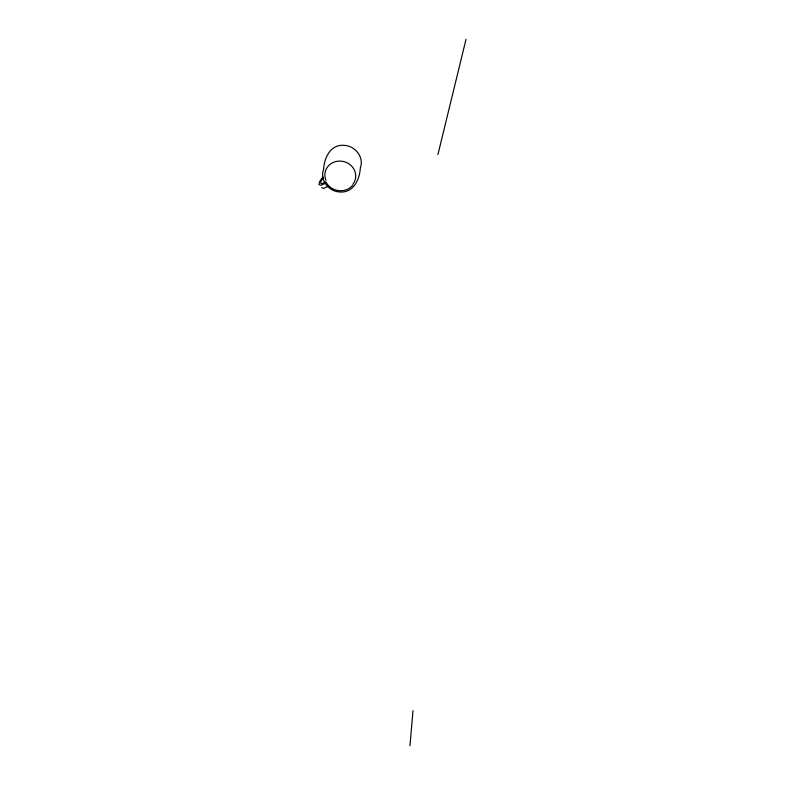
<?xml version="1.0" encoding="UTF-8"?>
<svg xmlns="http://www.w3.org/2000/svg" width="785" height="785" viewBox="0 0 785 785"><rect width="100%" height="100%" fill="white"/><g stroke="black" fill="none" stroke-linecap="round" stroke-linejoin="round"><path stroke-width="1.18" d="M409.976 745.75L412.979 710.69M437.922 154.586L466.035 39.25M323.999 183.68L325.068 181.914M322.841 176.821L319.73 181.413L318.965 184.534L320.771 185.338L324.647 183.612M323.322 177.557L321.261 180.638L320.643 183.14L322.154 183.729L325.363 182.218M352.828 184.966C346.195 193.875 331.015 192.05 326.158 182.238M327.384 186.653L323.508 188.38L321.703 187.576M325.981 180.413A15.504 14.336 13.7 0 1 341.926 161.229A15.504 14.336 13.7 0 1 353.064 184.004M323.567 169.491C319.613 179.844 328.424 191.118 338.992 191.903C353.073 193.65 359.667 179.902 360.344 167.843C364.299 157.491 355.487 146.216 344.909 145.421C330.838 143.675 324.234 157.432 323.567 169.491"/></g></svg>
